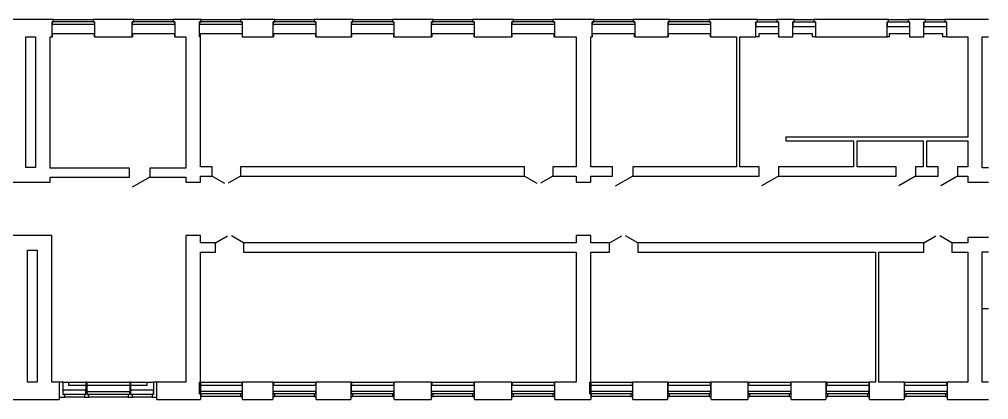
# Model space of a CAD drawing. Extents: x 318 to 100240, y 11948 to 34468.
# Drawn here: x 55558 to 100240, y 14448 to 31968 of the extents above; entities that cross this region are included whole.
import ezdxf

# ---------------------------------------------------------------- set-up
doc = ezdxf.new("R2010")
doc.units = 0
for name, color, linetype in [('ДВЕРИ', 7, 'CONTINUOUS'), ('КАРКАС_ИМПОСТ', 7, 'CONTINUOUS'), ('ОКНА', 7, 'CONTINUOUS'), ('ПАНЕЛЬ', 7, 'CONTINUOUS'), ('ПЕРЕКРЫТИЯ', 7, 'CONTINUOUS'), ('СТЕНЫ', 7, 'CONTINUOUS'), ('СТЕНЫ_РАЗРЕЗ', 7, 'CONTINUOUS')]:
    doc.layers.add(name, color=color, linetype=linetype)

# ---------------------------------------------------------------- blocks, each defined once
blk = doc.blocks.new('ИРНИТУ-ОКНО-ГОСТ23166-99_4')
at = {"layer": 'КАРКАС_ИМПОСТ'}
for p, q in [((-1018.1, 210), (941.9, 210)), ((-1018.1, 210), (-1018.1, 90)), ((-1018.1, 210), (-983.1, 210)), ((-1018.1, 90), (941.9, 90)), ((-1018.1, 90), (-983.1, 90)), ((941.9, 210), (906.9, 210)), ((941.9, 90), (906.9, 90)), ((941.9, 210), (941.9, 90))]:
    blk.add_line(p, q, dxfattribs=at)
blk = doc.blocks.new('ИРНИТУ-ОКНО-ГОСТ23166-99_0')
at = {"layer": 'КАРКАС_ИМПОСТ'}
for p, q in [((-1018.1, 220), (941.9, 220)), ((-1018.1, 220), (-1018.1, 100)), ((-1018.1, 220), (-983.1, 220)), ((-1018.1, 100), (941.9, 100)), ((-1018.1, 100), (-983.1, 100)), ((941.9, 220), (906.9, 220)), ((941.9, 100), (906.9, 100)), ((941.9, 220), (941.9, 100))]:
    blk.add_line(p, q, dxfattribs=at)
blk = doc.blocks.new('ИРНИТУ-ОКНО-ГОСТ23166-99_2')
at = {"layer": 'КАРКАС_ИМПОСТ'}
for p, q in [((-1018.1, 220), (21.9, 220)), ((-1018.1, 220), (-1018.1, 20)), ((-1018.1, 220), (-983.1, 220)), ((-1018.1, 20), (21.9, 20)), ((-1018.1, 20), (-983.1, 20)), ((21.9, 220), (-13.1, 220)), ((21.9, 20), (-13.1, 20)), ((21.9, 220), (21.9, 20))]:
    blk.add_line(p, q, dxfattribs=at)
blk = doc.blocks.new('AC_ДВЕРЬ_ОДНОПОЛЬНАЯ_ДЕРЕВ')
at = {"layer": 'ПАНЕЛЬ'}
blk.add_line((-450, 210), (329.422863, 660), dxfattribs=at)
blk = doc.blocks.new('ИРНИТУ_ДВЕРЬ_ОДНОПОЛЬНАЯ_Д')
at = {"layer": 'ПАНЕЛЬ'}
blk.add_line((-470, 210), (344.06388, 680), dxfattribs=at)
blk = doc.blocks.new('AC_ДВЕРЬ_ДВУПОЛЬНАЯ_ДЕРЕВЯ')
at = {"layer": 'ПАНЕЛЬ'}
for p, q in [((-650, 210), (-87.083488, 535)), ((650, 210), (87.083488, 535))]:
    blk.add_line(p, q, dxfattribs=at)
blk = doc.blocks.new('ИРНИТУ-ОКНО-ГОСТ23166-99_1')
at = {"layer": 'КАРКАС_ИМПОСТ'}
for p, q in [((-1018.1, 280), (21.9, 280)), ((-1018.1, 280), (-1018.1, 80)), ((-1018.1, 280), (-983.1, 280)), ((-1018.1, 80), (21.9, 80)), ((-1018.1, 80), (-983.1, 80)), ((21.9, 280), (-13.1, 280)), ((21.9, 80), (-13.1, 80)), ((21.9, 280), (21.9, 80))]:
    blk.add_line(p, q, dxfattribs=at)
blk = doc.blocks.new('ИРНИТУ-ОКНО-ГОСТ23166-99_3')
at = {"layer": 'КАРКАС_ИМПОСТ'}
for p, q in [((-1018.1, -160), (941.9, -160)), ((-1018.1, -280), (-1018.1, -160)), ((-1018.1, -160), (-983.1, -160)), ((-1018.1, -280), (941.9, -280)), ((-1018.1, -280), (-983.1, -280)), ((941.9, -160), (906.9, -160)), ((941.9, -280), (906.9, -280)), ((941.9, -280), (941.9, -160))]:
    blk.add_line(p, q, dxfattribs=at)

msp = doc.modelspace()

# ---------------------------------------------------------------- linework, layer by layer
at = {"layer": 'ПЕРЕКРЫТИЯ'}
msp.add_line((99937.52886, 18651.325945), (100239.720935, 18651.325945), dxfattribs=at)
at = {"layer": 'СТЕНЫ'}
for p, q in [((57132.52886, 31968.375499), (58952.52886, 31968.375499)), ((60832.52886, 31968.375499), (62652.52886, 31968.375499)), ((63932.52886, 31968.375499), (65752.52886, 31968.375499)), ((67332.52886, 31968.375499), (69152.52886, 31968.375499)), ((70932.52886, 31968.375499), (72752.52886, 31968.375499)), ((74632.52886, 31968.375499), (76452.52886, 31968.375499)), ((78332.52886, 31968.375499), (80152.52886, 31968.375499)), ((82032.52886, 31968.375499), (83852.52886, 31968.375499)), ((85532.52886, 31968.375499), (87352.52886, 31968.375499)), ((89582.52886, 31968.375499), (90482.52886, 31968.375499)), ((91282.52886, 31968.375499), (92182.52886, 31968.375499)), ((95627.52886, 31968.375499), (96527.52886, 31968.375499)), ((97327.52886, 31968.375499), (98227.52886, 31968.375499)), ((57087.007651, 31168.375499), (57087.007651, 31318.375499)), ((57087.007651, 31318.375499), (59007.007651, 31318.375499)), ((59007.007651, 31318.375499), (59007.007651, 31168.375499)), ((60782.007651, 31168.375499), (60782.007651, 31318.375499)), ((60782.007651, 31318.375499), (62702.007651, 31318.375499)), ((62702.007651, 31318.375499), (62702.007651, 31168.375499)), ((63907.52886, 31168.375499), (63907.52886, 31318.375499)), ((63907.52886, 31318.375499), (65822.52886, 31318.375499)), ((67282.52886, 31168.375499), (67282.52886, 31318.375499)), ((67282.52886, 31318.375499), (69202.52886, 31318.375499)), ((69202.52886, 31318.375499), (69202.52886, 31168.375499)), ((70882.52886, 31168.375499), (70882.52886, 31318.375499)), ((70882.52886, 31318.375499), (72802.52886, 31318.375499)), ((72802.52886, 31318.375499), (72802.52886, 31168.375499)), ((74582.52886, 31168.375499), (74582.52886, 31318.375499)), ((74582.52886, 31318.375499), (76502.52886, 31318.375499)), ((76502.52886, 31318.375499), (76502.52886, 31168.375499)), ((78282.52886, 31168.375499), (78282.52886, 31318.375499)), ((78282.52886, 31318.375499), (80202.52886, 31318.375499)), ((80202.52886, 31318.375499), (80202.52886, 31168.375499)), ((81982.52886, 31168.375499), (81982.52886, 31318.375499)), ((81982.52886, 31318.375499), (83902.52886, 31318.375499)), ((83902.52886, 31318.375499), (83902.52886, 31168.375499)), ((85482.52886, 31168.375499), (85482.52886, 31318.375499)), ((85482.52886, 31318.375499), (87402.52886, 31318.375499)), ((87402.52886, 31318.375499), (87402.52886, 31168.375499)), ((89662.52886, 31168.375499), (89662.52886, 31318.375499)), ((89662.52886, 31318.375499), (90552.52886, 31318.375499)), ((91212.52886, 31318.375499), (92102.52886, 31318.375499)), ((92102.52886, 31318.375499), (92102.52886, 31168.375499)), ((95667.52886, 31168.375499), (95667.52886, 31318.375499)), ((95667.52886, 31318.375499), (96597.52886, 31318.375499)), ((97257.52886, 31318.375499), (98107.52886, 31318.375499)), ((98107.52886, 31318.375499), (98107.52886, 31168.375499)), ((57087.007651, 31168.375499), (57062.52886, 31168.375499)), ((59022.52886, 31168.375499), (59007.007651, 31168.375499)), ((60782.007651, 31168.375499), (60762.52886, 31168.375499)), ((62722.52886, 31168.375499), (62702.007651, 31168.375499)), ((67282.52886, 31168.375499), (67262.52886, 31168.375499)), ((69222.52886, 31168.375499), (69202.52886, 31168.375499)), ((70882.52886, 31168.375499), (70862.52886, 31168.375499)), ((72822.52886, 31168.375499), (72802.52886, 31168.375499)), ((74582.52886, 31168.375499), (74562.52886, 31168.375499)), ((76522.52886, 31168.375499), (76502.52886, 31168.375499)), ((78282.52886, 31168.375499), (78262.52886, 31168.375499)), ((80222.52886, 31168.375499), (80202.52886, 31168.375499)), ((81982.52886, 31168.375499), (81962.52886, 31168.375499)), ((83922.52886, 31168.375499), (83902.52886, 31168.375499)), ((85482.52886, 31168.375499), (85462.52886, 31168.375499)), ((87422.52886, 31168.375499), (87402.52886, 31168.375499)), ((89662.52886, 31168.375499), (89512.52886, 31168.375499)), ((92252.52886, 31168.375499), (92102.52886, 31168.375499)), ((95667.52886, 31168.375499), (95557.52886, 31168.375499)), ((98297.52886, 31168.375499), (98107.52886, 31168.375499)), ((57582.52886, 15248.375499), (58622.52886, 15248.375499)), ((57837.52886, 15098.375499), (57837.52886, 15248.375499)), ((58682.52886, 15248.375499), (60642.52886, 15248.375499)), ((60702.52886, 15248.375499), (61742.52886, 15248.375499)), ((61437.52886, 15248.375499), (61437.52886, 15098.375499)), ((63887.52886, 15098.375499), (63887.52886, 15248.375499)), ((63907.52886, 15248.375499), (63907.52886, 14708.375499)), ((63907.52886, 15248.375499), (65822.52886, 15248.375499)), ((65807.52886, 15248.375499), (65807.52886, 15098.375499)), ((67262.52886, 15248.375499), (69222.52886, 15248.375499)), ((67287.52886, 15098.375499), (67287.52886, 15248.375499)), ((69207.52886, 15248.375499), (69207.52886, 15098.375499)), ((70862.52886, 15248.375499), (72822.52886, 15248.375499)), ((70882.52886, 15098.375499), (70882.52886, 15248.375499)), ((72802.52886, 15248.375499), (72802.52886, 15098.375499)), ((74562.52886, 15248.375499), (76522.52886, 15248.375499)), ((74582.52886, 15098.375499), (74582.52886, 15248.375499)), ((76502.52886, 15248.375499), (76502.52886, 15098.375499)), ((78262.52886, 15248.375499), (80222.52886, 15248.375499)), ((78287.52886, 15098.375499), (78287.52886, 15248.375499)), ((80207.52886, 15248.375499), (80207.52886, 15098.375499)), ((81887.52886, 15098.375499), (81887.52886, 15248.375499)), ((81907.52886, 15248.375499), (81907.52886, 14708.375499)), ((81907.52886, 15248.375499), (83822.52886, 15248.375499)), ((83807.52886, 15248.375499), (83807.52886, 15098.375499)), ((85462.52886, 15248.375499), (87422.52886, 15248.375499)), ((85482.52886, 15098.375499), (85482.52886, 15248.375499)), ((87402.52886, 15248.375499), (87402.52886, 15098.375499)), ((89162.52886, 15248.375499), (91122.52886, 15248.375499)), ((89187.52886, 15098.375499), (89187.52886, 15248.375499)), ((91107.52886, 15248.375499), (91107.52886, 15098.375499)), ((92762.52886, 15248.375499), (94722.52886, 15248.375499)), ((92802.52886, 15098.375499), (92802.52886, 15248.375499)), ((96362.52886, 15248.375499), (98322.52886, 15248.375499)), ((96382.52886, 15098.375499), (96382.52886, 15248.375499)), ((98302.52886, 15248.375499), (98302.52886, 15098.375499)), ((58622.52886, 15098.375499), (57837.52886, 15098.375499)), ((60642.52886, 15098.375499), (58682.52886, 15098.375499)), ((61437.52886, 15098.375499), (60702.52886, 15098.375499)), ((65807.52886, 15098.375499), (63887.52886, 15098.375499)), ((69207.52886, 15098.375499), (67287.52886, 15098.375499)), ((72802.52886, 15098.375499), (70882.52886, 15098.375499)), ((76502.52886, 15098.375499), (74582.52886, 15098.375499)), ((80207.52886, 15098.375499), (78287.52886, 15098.375499)), ((83807.52886, 15098.375499), (81887.52886, 15098.375499)), ((87402.52886, 15098.375499), (85482.52886, 15098.375499)), ((91107.52886, 15098.375499), (89187.52886, 15098.375499)), ((94722.52886, 15098.375499), (92802.52886, 15098.375499)), ((98302.52886, 15098.375499), (96382.52886, 15098.375499)), ((58552.52886, 14568.375499), (57652.52886, 14568.375499)), ((60572.52886, 14568.375499), (58752.52886, 14568.375499)), ((61672.52886, 14568.375499), (60772.52886, 14568.375499)), ((65752.52886, 14588.375499), (63932.52886, 14588.375499)), ((69152.52886, 14588.375499), (67332.52886, 14588.375499)), ((72752.52886, 14588.375499), (70932.52886, 14588.375499)), ((76452.52886, 14588.375499), (74632.52886, 14588.375499)), ((80152.52886, 14588.375499), (78332.52886, 14588.375499)), ((83752.52886, 14588.375499), (81932.52886, 14588.375499)), ((87352.52886, 14588.375499), (85532.52886, 14588.375499)), ((91052.52886, 14588.375499), (89232.52886, 14588.375499)), ((94652.52886, 14588.375499), (92832.52886, 14588.375499)), ((98252.52886, 14588.375499), (96432.52886, 14588.375499))]:
    msp.add_line(p, q, dxfattribs=at)
at = {"layer": 'СТЕНЫ_РАЗРЕЗ'}
for p, q in [((57132.52886, 31968.375499), (54452.52886, 31968.375499)), ((57062.52886, 31168.375499), (57062.52886, 31848.375499)), ((57062.52886, 31848.375499), (57132.52886, 31848.375499)), ((57132.52886, 31848.375499), (57132.52886, 31968.375499)), ((60832.52886, 31968.375499), (58952.52886, 31968.375499)), ((58952.52886, 31968.375499), (58952.52886, 31848.375499)), ((58952.52886, 31848.375499), (59022.52886, 31848.375499)), ((59022.52886, 31848.375499), (59022.52886, 31168.375499)), ((60762.52886, 31168.375499), (60762.52886, 31848.375499)), ((60762.52886, 31848.375499), (60832.52886, 31848.375499)), ((60832.52886, 31848.375499), (60832.52886, 31968.375499)), ((63932.52886, 31968.375499), (62652.52886, 31968.375499)), ((62652.52886, 31968.375499), (62652.52886, 31848.375499)), ((62652.52886, 31848.375499), (62722.52886, 31848.375499)), ((62722.52886, 31848.375499), (62722.52886, 31168.375499)), ((63862.52886, 31168.375499), (63862.52886, 31848.375499)), ((63862.52886, 31848.375499), (63932.52886, 31848.375499)), ((63932.52886, 31848.375499), (63932.52886, 31968.375499)), ((67332.52886, 31968.375499), (65752.52886, 31968.375499)), ((65752.52886, 31968.375499), (65752.52886, 31848.375499)), ((65752.52886, 31848.375499), (65822.52886, 31848.375499)), ((65822.52886, 31848.375499), (65822.52886, 31168.375499)), ((67262.52886, 31168.375499), (67262.52886, 31848.375499)), ((67262.52886, 31848.375499), (67332.52886, 31848.375499)), ((67332.52886, 31848.375499), (67332.52886, 31968.375499)), ((70932.52886, 31968.375499), (69152.52886, 31968.375499)), ((69152.52886, 31968.375499), (69152.52886, 31848.375499)), ((69152.52886, 31848.375499), (69222.52886, 31848.375499)), ((69222.52886, 31848.375499), (69222.52886, 31168.375499)), ((70862.52886, 31168.375499), (70862.52886, 31848.375499)), ((70862.52886, 31848.375499), (70932.52886, 31848.375499)), ((70932.52886, 31848.375499), (70932.52886, 31968.375499)), ((74632.52886, 31968.375499), (72752.52886, 31968.375499)), ((72752.52886, 31968.375499), (72752.52886, 31848.375499)), ((72752.52886, 31848.375499), (72822.52886, 31848.375499)), ((72822.52886, 31848.375499), (72822.52886, 31168.375499)), ((74562.52886, 31168.375499), (74562.52886, 31848.375499)), ((74562.52886, 31848.375499), (74632.52886, 31848.375499)), ((74632.52886, 31848.375499), (74632.52886, 31968.375499)), ((78332.52886, 31968.375499), (76452.52886, 31968.375499)), ((76452.52886, 31968.375499), (76452.52886, 31848.375499)), ((76452.52886, 31848.375499), (76522.52886, 31848.375499)), ((76522.52886, 31848.375499), (76522.52886, 31168.375499)), ((78262.52886, 31168.375499), (78262.52886, 31848.375499)), ((78262.52886, 31848.375499), (78332.52886, 31848.375499)), ((78332.52886, 31848.375499), (78332.52886, 31968.375499)), ((82032.52886, 31968.375499), (80152.52886, 31968.375499)), ((80152.52886, 31968.375499), (80152.52886, 31848.375499)), ((80152.52886, 31848.375499), (80222.52886, 31848.375499)), ((80222.52886, 31848.375499), (80222.52886, 31168.375499)), ((81962.52886, 31168.375499), (81962.52886, 31848.375499)), ((81962.52886, 31848.375499), (82032.52886, 31848.375499)), ((82032.52886, 31848.375499), (82032.52886, 31968.375499)), ((85532.52886, 31968.375499), (83852.52886, 31968.375499)), ((83852.52886, 31968.375499), (83852.52886, 31848.375499)), ((83852.52886, 31848.375499), (83922.52886, 31848.375499)), ((83922.52886, 31848.375499), (83922.52886, 31168.375499)), ((85462.52886, 31168.375499), (85462.52886, 31848.375499)), ((85462.52886, 31848.375499), (85532.52886, 31848.375499)), ((85532.52886, 31848.375499), (85532.52886, 31968.375499)), ((89582.52886, 31968.375499), (87352.52886, 31968.375499)), ((87352.52886, 31968.375499), (87352.52886, 31848.375499)), ((87352.52886, 31848.375499), (87422.52886, 31848.375499)), ((87422.52886, 31848.375499), (87422.52886, 31168.375499)), ((89512.52886, 31168.375499), (89512.52886, 31848.375499)), ((89512.52886, 31848.375499), (89582.52886, 31848.375499)), ((89582.52886, 31848.375499), (89582.52886, 31968.375499)), ((91282.52886, 31968.375499), (90482.52886, 31968.375499)), ((90482.52886, 31968.375499), (90482.52886, 31848.375499)), ((90482.52886, 31848.375499), (90552.52886, 31848.375499)), ((90552.52886, 31848.375499), (90552.52886, 31168.375499)), ((91212.52886, 31168.375499), (91212.52886, 31848.375499)), ((91212.52886, 31848.375499), (91282.52886, 31848.375499)), ((91282.52886, 31848.375499), (91282.52886, 31968.375499)), ((95627.52886, 31968.375499), (92182.52886, 31968.375499)), ((92182.52886, 31968.375499), (92182.52886, 31848.375499)), ((92182.52886, 31848.375499), (92252.52886, 31848.375499)), ((92252.52886, 31848.375499), (92252.52886, 31168.375499)), ((95557.52886, 31168.375499), (95557.52886, 31848.375499)), ((95557.52886, 31848.375499), (95627.52886, 31848.375499)), ((95627.52886, 31848.375499), (95627.52886, 31968.375499)), ((97327.52886, 31968.375499), (96527.52886, 31968.375499)), ((96527.52886, 31968.375499), (96527.52886, 31848.375499)), ((96527.52886, 31848.375499), (96597.52886, 31848.375499)), ((96597.52886, 31848.375499), (96597.52886, 31168.375499)), ((97257.52886, 31168.375499), (97257.52886, 31848.375499)), ((97257.52886, 31848.375499), (97327.52886, 31848.375499)), ((97327.52886, 31848.375499), (97327.52886, 31968.375499)), ((100239.720935, 31968.375499), (98227.52886, 31968.375499)), ((98227.52886, 31968.375499), (98227.52886, 31848.375499)), ((98227.52886, 31848.375499), (98297.52886, 31848.375499)), ((98297.52886, 31848.375499), (98297.52886, 31168.375499)), ((55857.52886, 31168.375499), (56297.52886, 31168.375499)), ((55857.52886, 25149.325932), (55857.52886, 31168.375499)), ((56297.52886, 31168.375499), (56297.52886, 25149.325932)), ((56977.52886, 31168.375499), (57062.52886, 31168.375499)), ((56977.52886, 25120.581423), (56977.52886, 31168.375499)), ((59022.52886, 31168.375499), (60762.52886, 31168.375499)), ((62722.52886, 31168.375499), (63227.52886, 31168.375499)), ((63227.52886, 31168.375499), (63227.52886, 25120.581423)), ((63907.52886, 31168.375499), (63862.52886, 31168.375499)), ((63907.52886, 25168.375499), (63907.52886, 31168.375499)), ((65822.52886, 31168.375499), (67262.52886, 31168.375499)), ((69222.52886, 31168.375499), (70862.52886, 31168.375499)), ((72822.52886, 31168.375499), (74562.52886, 31168.375499)), ((76522.52886, 31168.375499), (78262.52886, 31168.375499)), ((80222.52886, 31168.375499), (81227.52886, 31168.375499)), ((81227.52886, 31168.375499), (81227.52886, 25168.375499)), ((81907.52886, 31168.375499), (81962.52886, 31168.375499)), ((81907.52886, 25168.375499), (81907.52886, 31168.375499)), ((83922.52886, 31168.375499), (85462.52886, 31168.375499)), ((87422.52886, 31168.375499), (88617.52886, 31168.375499)), ((88617.52886, 31168.375499), (88617.52886, 25168.375499)), ((88777.52886, 31168.375499), (89512.52886, 31168.375499)), ((88777.52886, 25168.375499), (88777.52886, 31168.375499)), ((90552.52886, 31168.375499), (91212.52886, 31168.375499)), ((92252.52886, 31168.375499), (95557.52886, 31168.375499)), ((96597.52886, 31168.375499), (97257.52886, 31168.375499)), ((98297.52886, 31168.375499), (99277.52886, 31168.375499)), ((99277.52886, 31168.375499), (99277.52886, 26538.375499)), ((99937.52886, 31168.375499), (100239.720935, 31168.375499)), ((99937.52886, 25129.325932), (99937.52886, 31168.375499)), ((99277.52886, 26538.375499), (90897.52886, 26538.375499)), ((90897.52886, 26538.375499), (90897.52886, 26378.375499)), ((90897.52886, 26378.375499), (94017.52886, 26378.375499)), ((94017.52886, 26378.375499), (94017.52886, 25168.375499)), ((94177.52886, 26378.375499), (97227.52886, 26378.375499)), ((94177.52886, 25168.375499), (94177.52886, 26378.375499)), ((97227.52886, 26378.375499), (97227.52886, 25168.375499)), ((97387.52886, 26378.375499), (99277.52886, 26378.375499)), ((97387.52886, 25168.375499), (97387.52886, 26378.375499)), ((99277.52886, 26378.375499), (99277.52886, 25168.375499)), ((56297.52886, 25149.325932), (55857.52886, 25149.325932)), ((60627.52886, 25120.581423), (56977.52886, 25120.581423)), ((60627.52886, 24700.581423), (60627.52886, 25120.581423)), ((63227.52886, 25120.581423), (61567.52886, 25120.581423)), ((61567.52886, 25120.581423), (61567.52886, 24700.581423)), ((64447.52886, 25168.375499), (63907.52886, 25168.375499)), ((64447.52886, 24748.375499), (64447.52886, 25168.375499)), ((78847.52886, 25168.375499), (65747.52886, 25168.375499)), ((65747.52886, 25168.375499), (65747.52886, 24748.375499)), ((78847.52886, 24748.375499), (78847.52886, 25168.375499)), ((81227.52886, 25168.375499), (80147.52886, 25168.375499)), ((80147.52886, 25168.375499), (80147.52886, 24748.375499)), ((82902.52886, 25168.375499), (81907.52886, 25168.375499)), ((82902.52886, 24748.375499), (82902.52886, 25168.375499)), ((88617.52886, 25168.375499), (83842.52886, 25168.375499)), ((83842.52886, 25168.375499), (83842.52886, 24748.375499)), ((89656.13943, 25168.375499), (88777.52886, 25168.375499)), ((89656.13943, 24748.375499), (89656.13943, 25168.375499)), ((94017.52886, 25168.375499), (90556.13943, 25168.375499)), ((90556.13943, 25168.375499), (90556.13943, 24748.375499)), ((95972.52886, 25168.375499), (94177.52886, 25168.375499)), ((95972.52886, 24748.375499), (95972.52886, 25168.375499)), ((97227.52886, 25168.375499), (96872.52886, 25168.375499)), ((96872.52886, 25168.375499), (96872.52886, 24748.375499)), ((97912.52886, 25168.375499), (97387.52886, 25168.375499)), ((97912.52886, 24748.375499), (97912.52886, 25168.375499)), ((99277.52886, 25168.375499), (98812.52886, 25168.375499)), ((98812.52886, 25168.375499), (98812.52886, 24748.375499)), ((100239.720935, 25129.325932), (99937.52886, 25129.325932)), ((56977.52886, 24469.325932), (56977.52886, 24700.581423)), ((56977.52886, 24700.581423), (60627.52886, 24700.581423)), ((61567.52886, 24700.581423), (63227.52886, 24700.581423)), ((63227.52886, 24700.581423), (63227.52886, 24469.325932)), ((63907.52886, 24469.325932), (63907.52886, 24748.375499)), ((63907.52886, 24748.375499), (64447.52886, 24748.375499)), ((65747.52886, 24748.375499), (78847.52886, 24748.375499)), ((80147.52886, 24748.375499), (81227.52886, 24748.375499)), ((81227.52886, 24748.375499), (81227.52886, 24469.325932)), ((81907.52886, 24469.325932), (81907.52886, 24748.375499)), ((81907.52886, 24748.375499), (82902.52886, 24748.375499)), ((83842.52886, 24748.375499), (89656.13943, 24748.375499)), ((90556.13943, 24748.375499), (95972.52886, 24748.375499)), ((96872.52886, 24748.375499), (97912.52886, 24748.375499)), ((98812.52886, 24748.375499), (99277.52886, 24748.375499)), ((99277.52886, 24748.375499), (99277.52886, 24469.325932)), ((55177.52886, 24469.325932), (56977.52886, 24469.325932)), ((63227.52886, 24469.325932), (63907.52886, 24469.325932)), ((81227.52886, 24469.325932), (81907.52886, 24469.325932)), ((99277.52886, 24469.325932), (100239.720935, 24469.325932)), ((57057.52886, 22013.123243), (55257.52886, 22013.123243)), ((57057.52886, 15248.375499), (57057.52886, 22013.123243)), ((63227.52886, 22013.123243), (63227.52886, 15248.375499)), ((63907.52886, 22013.123243), (63227.52886, 22013.123243)), ((63907.52886, 21668.375499), (63907.52886, 22013.123243)), ((81227.52886, 22013.123243), (81227.52886, 21668.375499)), ((81907.52886, 22013.123243), (81227.52886, 22013.123243)), ((81907.52886, 21668.375499), (81907.52886, 22013.123243)), ((100239.720935, 21918.375499), (99277.52886, 21918.375499)), ((99277.52886, 21918.375499), (99277.52886, 21668.375499)), ((64592.52886, 21668.375499), (63907.52886, 21668.375499)), ((64592.52886, 21248.375499), (64592.52886, 21668.375499)), ((81227.52886, 21668.375499), (65892.52886, 21668.375499)), ((65892.52886, 21668.375499), (65892.52886, 21248.375499)), ((82762.52886, 21668.375499), (81907.52886, 21668.375499)), ((82762.52886, 21248.375499), (82762.52886, 21668.375499)), ((97247.52886, 21668.375499), (84062.52886, 21668.375499)), ((84062.52886, 21668.375499), (84062.52886, 21248.375499)), ((97247.52886, 21248.375499), (97247.52886, 21668.375499)), ((99277.52886, 21668.375499), (98547.52886, 21668.375499)), ((98547.52886, 21668.375499), (98547.52886, 21248.375499)), ((55937.52886, 15248.375499), (55937.52886, 21333.123243)), ((55937.52886, 21333.123243), (56377.52886, 21333.123243)), ((56377.52886, 21333.123243), (56377.52886, 15248.375499)), ((63907.52886, 15248.375499), (63907.52886, 21248.375499)), ((63907.52886, 21248.375499), (64592.52886, 21248.375499)), ((65892.52886, 21248.375499), (81227.52886, 21248.375499)), ((81227.52886, 21248.375499), (81227.52886, 15248.375499)), ((81907.52886, 15248.375499), (81907.52886, 21248.375499)), ((81907.52886, 21248.375499), (82762.52886, 21248.375499)), ((84062.52886, 21248.375499), (95017.52886, 21248.375499)), ((95017.52886, 21248.375499), (95017.52886, 15248.375499)), ((95177.52886, 21248.375499), (97247.52886, 21248.375499)), ((95177.52886, 15248.375499), (95177.52886, 21248.375499)), ((98547.52886, 21248.375499), (99277.52886, 21248.375499)), ((99277.52886, 21248.375499), (99277.52886, 15248.375499)), ((99937.52886, 15248.375499), (99937.52886, 21258.375499)), ((99937.52886, 21258.375499), (100239.720935, 21258.375499)), ((56377.52886, 15248.375499), (55937.52886, 15248.375499)), ((57582.52886, 15248.375499), (57057.52886, 15248.375499)), ((57397.52886, 15248.375499), (57397.52886, 14448.375499)), ((57582.52886, 14688.375499), (57582.52886, 15248.375499)), ((58682.52886, 15248.375499), (58622.52886, 15248.375499)), ((58622.52886, 15248.375499), (58622.52886, 14688.375499)), ((58682.52886, 14688.375499), (58682.52886, 15248.375499)), ((60702.52886, 15248.375499), (60642.52886, 15248.375499)), ((60642.52886, 15248.375499), (60642.52886, 14688.375499)), ((60702.52886, 14688.375499), (60702.52886, 15248.375499)), ((63227.52886, 15248.375499), (61742.52886, 15248.375499)), ((61742.52886, 15248.375499), (61742.52886, 14688.375499)), ((61897.52886, 14448.375499), (61897.52886, 15248.375499)), ((63862.52886, 14708.375499), (63862.52886, 15248.375499)), ((63862.52886, 15248.375499), (63907.52886, 15248.375499)), ((67262.52886, 15248.375499), (65822.52886, 15248.375499)), ((65822.52886, 15248.375499), (65822.52886, 14708.375499)), ((65842.52886, 14448.375499), (65842.52886, 15248.375499)), ((67242.52886, 15248.375499), (67242.52886, 14448.375499)), ((67262.52886, 14708.375499), (67262.52886, 15248.375499)), ((70862.52886, 15248.375499), (69222.52886, 15248.375499)), ((69222.52886, 15248.375499), (69222.52886, 14708.375499)), ((69242.52886, 14448.375499), (69242.52886, 15248.375499)), ((70842.52886, 15248.375499), (70842.52886, 14448.375499)), ((70862.52886, 14708.375499), (70862.52886, 15248.375499)), ((74562.52886, 15248.375499), (72822.52886, 15248.375499)), ((72822.52886, 15248.375499), (72822.52886, 14708.375499)), ((72842.52886, 14448.375499), (72842.52886, 15248.375499)), ((74542.52886, 15248.375499), (74542.52886, 14448.375499)), ((74562.52886, 14708.375499), (74562.52886, 15248.375499)), ((78262.52886, 15248.375499), (76522.52886, 15248.375499)), ((76522.52886, 15248.375499), (76522.52886, 14708.375499)), ((76542.52886, 14448.375499), (76542.52886, 15248.375499)), ((78242.52886, 15248.375499), (78242.52886, 14448.375499)), ((78262.52886, 14708.375499), (78262.52886, 15248.375499)), ((81227.52886, 15248.375499), (80222.52886, 15248.375499)), ((80222.52886, 15248.375499), (80222.52886, 14708.375499)), ((80242.52886, 14448.375499), (80242.52886, 15248.375499)), ((81862.52886, 14708.375499), (81862.52886, 15248.375499)), ((81862.52886, 15248.375499), (81907.52886, 15248.375499)), ((85462.52886, 15248.375499), (83822.52886, 15248.375499)), ((83822.52886, 15248.375499), (83822.52886, 14708.375499)), ((83842.52886, 14448.375499), (83842.52886, 15248.375499)), ((85442.52886, 15248.375499), (85442.52886, 14448.375499)), ((85462.52886, 14708.375499), (85462.52886, 15248.375499)), ((89162.52886, 15248.375499), (87422.52886, 15248.375499)), ((87422.52886, 15248.375499), (87422.52886, 14708.375499)), ((87442.52886, 14448.375499), (87442.52886, 15248.375499)), ((89142.52886, 15248.375499), (89142.52886, 14448.375499)), ((89162.52886, 14708.375499), (89162.52886, 15248.375499)), ((92762.52886, 15248.375499), (91122.52886, 15248.375499)), ((91122.52886, 15248.375499), (91122.52886, 14708.375499)), ((91142.52886, 14448.375499), (91142.52886, 15248.375499)), ((92742.52886, 15248.375499), (92742.52886, 14448.375499)), ((92762.52886, 14708.375499), (92762.52886, 15248.375499)), ((95017.52886, 15248.375499), (94722.52886, 15248.375499)), ((94722.52886, 15248.375499), (94722.52886, 14708.375499)), ((94742.52886, 14448.375499), (94742.52886, 15248.375499)), ((96362.52886, 15248.375499), (95177.52886, 15248.375499)), ((96342.52886, 15248.375499), (96342.52886, 14448.375499)), ((96362.52886, 14708.375499), (96362.52886, 15248.375499)), ((99277.52886, 15248.375499), (98322.52886, 15248.375499)), ((98322.52886, 15248.375499), (98322.52886, 14708.375499)), ((98342.52886, 14448.375499), (98342.52886, 15248.375499)), ((100239.720935, 15248.375499), (99937.52886, 15248.375499)), ((54542.52886, 14448.375499), (57397.52886, 14448.375499)), ((57397.52886, 14568.375499), (57652.52886, 14568.375499)), ((57652.52886, 14688.375499), (57582.52886, 14688.375499)), ((57652.52886, 14568.375499), (57652.52886, 14688.375499)), ((58622.52886, 14688.375499), (58552.52886, 14688.375499)), ((58552.52886, 14688.375499), (58552.52886, 14568.375499)), ((58552.52886, 14568.375499), (58752.52886, 14568.375499)), ((58752.52886, 14688.375499), (58682.52886, 14688.375499)), ((58752.52886, 14568.375499), (58752.52886, 14688.375499)), ((60642.52886, 14688.375499), (60572.52886, 14688.375499)), ((60572.52886, 14688.375499), (60572.52886, 14568.375499)), ((60572.52886, 14568.375499), (60772.52886, 14568.375499)), ((60772.52886, 14688.375499), (60702.52886, 14688.375499)), ((60772.52886, 14568.375499), (60772.52886, 14688.375499)), ((61742.52886, 14688.375499), (61672.52886, 14688.375499)), ((61672.52886, 14688.375499), (61672.52886, 14568.375499)), ((61672.52886, 14568.375499), (61897.52886, 14568.375499)), ((61897.52886, 14448.375499), (63907.52886, 14448.375499)), ((63932.52886, 14708.375499), (63862.52886, 14708.375499)), ((63907.52886, 14708.375499), (63907.52886, 14448.375499)), ((63907.52886, 14588.375499), (63932.52886, 14588.375499)), ((63932.52886, 14588.375499), (63932.52886, 14708.375499)), ((65822.52886, 14708.375499), (65752.52886, 14708.375499)), ((65752.52886, 14708.375499), (65752.52886, 14588.375499)), ((65752.52886, 14588.375499), (65842.52886, 14588.375499)), ((65842.52886, 14448.375499), (67242.52886, 14448.375499)), ((67242.52886, 14588.375499), (67332.52886, 14588.375499)), ((67332.52886, 14708.375499), (67262.52886, 14708.375499)), ((67332.52886, 14588.375499), (67332.52886, 14708.375499)), ((69222.52886, 14708.375499), (69152.52886, 14708.375499)), ((69152.52886, 14708.375499), (69152.52886, 14588.375499)), ((69152.52886, 14588.375499), (69242.52886, 14588.375499)), ((69242.52886, 14448.375499), (70842.52886, 14448.375499)), ((70842.52886, 14588.375499), (70932.52886, 14588.375499)), ((70932.52886, 14708.375499), (70862.52886, 14708.375499)), ((70932.52886, 14588.375499), (70932.52886, 14708.375499)), ((72822.52886, 14708.375499), (72752.52886, 14708.375499)), ((72752.52886, 14708.375499), (72752.52886, 14588.375499)), ((72752.52886, 14588.375499), (72842.52886, 14588.375499)), ((72842.52886, 14448.375499), (74542.52886, 14448.375499)), ((74542.52886, 14588.375499), (74632.52886, 14588.375499)), ((74632.52886, 14708.375499), (74562.52886, 14708.375499)), ((74632.52886, 14588.375499), (74632.52886, 14708.375499)), ((76522.52886, 14708.375499), (76452.52886, 14708.375499)), ((76452.52886, 14708.375499), (76452.52886, 14588.375499)), ((76452.52886, 14588.375499), (76542.52886, 14588.375499)), ((76542.52886, 14448.375499), (78242.52886, 14448.375499)), ((78242.52886, 14588.375499), (78332.52886, 14588.375499)), ((78332.52886, 14708.375499), (78262.52886, 14708.375499)), ((78332.52886, 14588.375499), (78332.52886, 14708.375499)), ((80222.52886, 14708.375499), (80152.52886, 14708.375499)), ((80152.52886, 14708.375499), (80152.52886, 14588.375499)), ((80152.52886, 14588.375499), (80242.52886, 14588.375499)), ((80242.52886, 14448.375499), (81907.52886, 14448.375499)), ((81932.52886, 14708.375499), (81862.52886, 14708.375499)), ((81907.52886, 14708.375499), (81907.52886, 14448.375499)), ((81907.52886, 14588.375499), (81932.52886, 14588.375499)), ((81932.52886, 14588.375499), (81932.52886, 14708.375499)), ((83822.52886, 14708.375499), (83752.52886, 14708.375499)), ((83752.52886, 14708.375499), (83752.52886, 14588.375499)), ((83752.52886, 14588.375499), (83842.52886, 14588.375499)), ((83842.52886, 14448.375499), (85442.52886, 14448.375499)), ((85442.52886, 14588.375499), (85532.52886, 14588.375499)), ((85532.52886, 14708.375499), (85462.52886, 14708.375499)), ((85532.52886, 14588.375499), (85532.52886, 14708.375499)), ((87422.52886, 14708.375499), (87352.52886, 14708.375499)), ((87352.52886, 14708.375499), (87352.52886, 14588.375499)), ((87352.52886, 14588.375499), (87442.52886, 14588.375499)), ((87442.52886, 14448.375499), (89142.52886, 14448.375499)), ((89142.52886, 14588.375499), (89232.52886, 14588.375499)), ((89232.52886, 14708.375499), (89162.52886, 14708.375499)), ((89232.52886, 14588.375499), (89232.52886, 14708.375499)), ((91122.52886, 14708.375499), (91052.52886, 14708.375499)), ((91052.52886, 14708.375499), (91052.52886, 14588.375499)), ((91052.52886, 14588.375499), (91142.52886, 14588.375499)), ((91142.52886, 14448.375499), (92742.52886, 14448.375499)), ((92742.52886, 14588.375499), (92832.52886, 14588.375499)), ((92832.52886, 14708.375499), (92762.52886, 14708.375499)), ((92832.52886, 14588.375499), (92832.52886, 14708.375499)), ((94722.52886, 14708.375499), (94652.52886, 14708.375499)), ((94652.52886, 14708.375499), (94652.52886, 14588.375499)), ((94652.52886, 14588.375499), (94742.52886, 14588.375499)), ((94742.52886, 14448.375499), (96342.52886, 14448.375499)), ((96342.52886, 14588.375499), (96432.52886, 14588.375499)), ((96432.52886, 14708.375499), (96362.52886, 14708.375499)), ((96432.52886, 14588.375499), (96432.52886, 14708.375499)), ((98322.52886, 14708.375499), (98252.52886, 14708.375499)), ((98252.52886, 14708.375499), (98252.52886, 14588.375499)), ((98252.52886, 14588.375499), (98342.52886, 14588.375499)), ((98342.52886, 14448.375499), (100239.720935, 14448.375499))]:
    msp.add_line(p, q, dxfattribs=at)

# ---------------------------------------------------------------- block references
at = {"layer": 'ДВЕРИ', "rotation": 180}
for name, p in [('ИРНИТУ_ДВЕРЬ_ОДНОПОЛЬНАЯ_Д', (61097.52886, 24910.581423)), ('AC_ДВЕРЬ_ДВУПОЛЬНАЯ_ДЕРЕВЯ', (65097.52886, 24958.375499)), ('AC_ДВЕРЬ_ДВУПОЛЬНАЯ_ДЕРЕВЯ', (79497.52886, 24958.375499)), ('ИРНИТУ_ДВЕРЬ_ОДНОПОЛЬНАЯ_Д', (83372.52886, 24958.375499)), ('AC_ДВЕРЬ_ОДНОПОЛЬНАЯ_ДЕРЕВ', (90106.13943, 24958.375499)), ('AC_ДВЕРЬ_ОДНОПОЛЬНАЯ_ДЕРЕВ', (96422.52886, 24958.375499)), ('AC_ДВЕРЬ_ОДНОПОЛЬНАЯ_ДЕРЕВ', (98362.52886, 24958.375499))]:
    msp.add_blockref(name, p, dxfattribs=at)
at = {"layer": 'ДВЕРИ'}
for p in [(65242.52886, 21458.375499), (83412.52886, 21458.375499), (97897.52886, 21458.375499)]:
    msp.add_blockref('AC_ДВЕРЬ_ДВУПОЛЬНАЯ_ДЕРЕВЯ', p, dxfattribs=at)
at = {"layer": 'ОКНА', "rotation": 180}
for name, p in [('ИРНИТУ-ОКНО-ГОСТ23166-99_3', (58004.42886, 31568.375499)), ('ИРНИТУ-ОКНО-ГОСТ23166-99_3', (61704.42886, 31568.375499)), ('ИРНИТУ-ОКНО-ГОСТ23166-99_3', (64804.42886, 31568.375499)), ('ИРНИТУ-ОКНО-ГОСТ23166-99_3', (68204.42886, 31568.375499)), ('ИРНИТУ-ОКНО-ГОСТ23166-99_3', (71804.42886, 31568.375499)), ('ИРНИТУ-ОКНО-ГОСТ23166-99_3', (75504.42886, 31568.375499)), ('ИРНИТУ-ОКНО-ГОСТ23166-99_3', (79204.42886, 31568.375499)), ('ИРНИТУ-ОКНО-ГОСТ23166-99_3', (82904.42886, 31568.375499)), ('ИРНИТУ-ОКНО-ГОСТ23166-99_3', (86404.42886, 31568.375499)), ('ИРНИТУ-ОКНО-ГОСТ23166-99_2', (57604.42886, 14908.375499)), ('ИРНИТУ-ОКНО-ГОСТ23166-99_0', (59624.42886, 14908.375499)), ('ИРНИТУ-ОКНО-ГОСТ23166-99_2', (60724.42886, 14908.375499)), ('ИРНИТУ-ОКНО-ГОСТ23166-99_4', (64804.42886, 14918.375499)), ('ИРНИТУ-ОКНО-ГОСТ23166-99_4', (68204.42886, 14918.375499)), ('ИРНИТУ-ОКНО-ГОСТ23166-99_4', (71804.42886, 14918.375499)), ('ИРНИТУ-ОКНО-ГОСТ23166-99_4', (75504.42886, 14918.375499)), ('ИРНИТУ-ОКНО-ГОСТ23166-99_4', (79204.42886, 14918.375499)), ('ИРНИТУ-ОКНО-ГОСТ23166-99_4', (82804.42886, 14918.375499)), ('ИРНИТУ-ОКНО-ГОСТ23166-99_4', (86404.42886, 14918.375499)), ('ИРНИТУ-ОКНО-ГОСТ23166-99_4', (90104.42886, 14918.375499)), ('ИРНИТУ-ОКНО-ГОСТ23166-99_4', (93704.42886, 14918.375499)), ('ИРНИТУ-ОКНО-ГОСТ23166-99_4', (97304.42886, 14918.375499))]:
    msp.add_blockref(name, p, dxfattribs=at)
at = {"layer": 'ОКНА'}
for p in [(90530.62886, 31568.375499), (92230.62886, 31568.375499), (96575.62886, 31568.375499), (98275.62886, 31568.375499)]:
    msp.add_blockref('ИРНИТУ-ОКНО-ГОСТ23166-99_1', p, dxfattribs=at)

doc.saveas('drawing.dxf')
